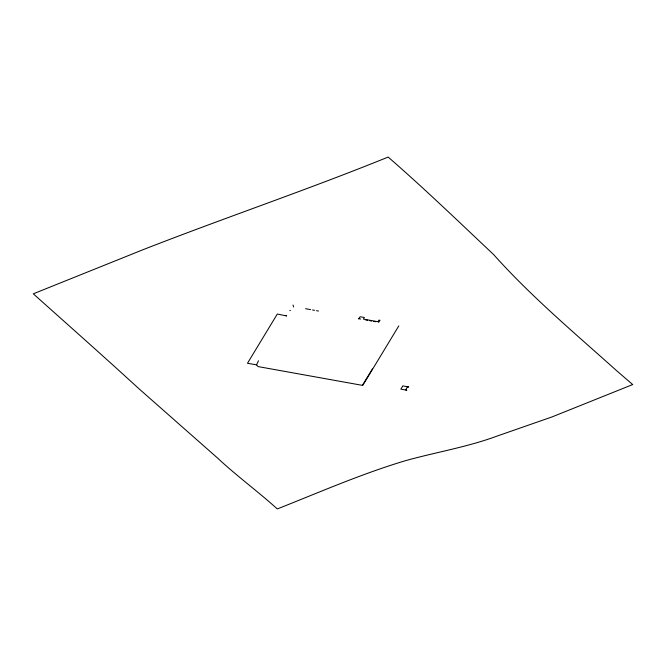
<?xml version="1.0" encoding="UTF-8"?>
<svg xmlns="http://www.w3.org/2000/svg" width="666" height="666" viewBox="0 0 666 666"><rect width="100%" height="100%" fill="white"/><g stroke="black" fill="none" stroke-linecap="round" stroke-linejoin="round"><path stroke-width="1" d="M286.014 315.801L286.272 315.368L286.671 315.959L277.314 314.027L247.477 363.27L256.552 364.86L258.466 360.781M362.72 384.773L372.419 368.947M305.594 308.716L310.556 309.607M312.545 309.965L314.535 310.323M316.517 310.681L318.506 311.039M358.674 318.689L360.664 319.047M365.642 319.938L367.632 320.296M369.622 320.654L371.611 321.012M373.601 321.37L375.591 321.728M289.793 310.448L290.393 310.547M256.552 364.86L258.058 366.583L362.754 385.423L398.792 325.907M293.032 305.011L293.631 306.984M378.579 322.419L380.003 320.313L378.904 320.121L377.938 321.72L363.403 319.106L364.369 317.507L360.115 316.733L358.683 318.839M407.434 386.946L405.661 389.835L406.76 390.218L400.832 389.135L402.822 385.905L408.749 386.971L407.434 386.946M632.7 384.557L552.031 416.924L497.119 436.063C467.291 447.127 435.797 452.206 405.278 460.747C361.563 473.817 319.672 492.199 277.297 508.932C257.9 491.383 236.713 475.982 217.607 458.083L138.653 388.478C103.846 356.535 68.506 325.316 33.3 293.814L142.874 249.767C224.275 217.915 307.151 189.927 388.161 157.068C424.309 188.495 458.791 221.745 493.639 254.579C531.293 296.745 574.8 333.175 616.808 370.862L632.7 384.557"/></g></svg>
